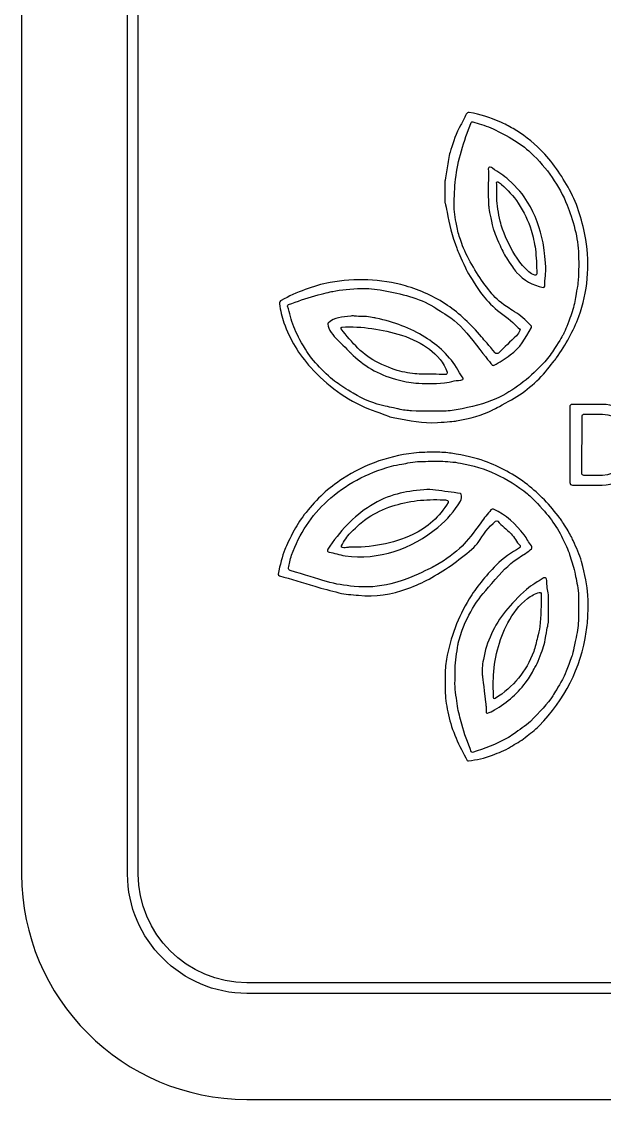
# Model space of a CAD drawing. Header units: millimetres. Extents: x 50 to 110, y -77.3 to -43.8.
# Drawn here: x 49.96 to 60.95, y -77.28 to -56.95 of the extents above; entities that cross this region are included whole.
import ezdxf

# ---------------------------------------------------------------- set-up
doc = ezdxf.new("R2010")
doc.units = ezdxf.units.MM
doc.header["$MEASUREMENT"] = 0
doc.layers.add('Camada 1', color=7, linetype='Continuous')

msp = doc.modelspace()

# ---------------------------------------------------------------- linework, layer by layer
at = {"layer": 'Camada 1', "color": 31}
msp.add_open_spline([(54.2074, -52.2821), (54.2074, -52.2821), (105.7074, -52.2821), (105.7074, -52.2821), (108.0449, -52.2821), (109.9573, -54.1945), (109.9573, -56.532), (109.9573, -56.532), (109.9573, -73.0321), (109.9573, -73.0321), (109.9573, -75.3695), (108.0449, -77.2819), (105.7074, -77.2819), (105.7074, -77.2819), (54.2074, -77.2819), (54.2074, -77.2819), (51.8699, -77.2819), (49.9575, -75.3695), (49.9575, -73.0321), (49.9575, -73.0321), (49.9575, -56.532), (49.9575, -56.532), (49.9575, -54.1945), (51.8699, -52.2821), (54.2074, -52.2821)], degree=3, knots=[0, 0, 0, 0, 0.125, 0.125, 0.125, 0.25, 0.25, 0.25, 0.375, 0.375, 0.375, 0.5, 0.5, 0.5, 0.625, 0.625, 0.625, 0.75, 0.75, 0.75, 0.875, 0.875, 0.875, 1, 1, 1, 1], dxfattribs=at)
at = {"layer": 'Camada 1', "color": 250}
for points, knots in [([(54.2074, -54.2821), (52.9738, -54.2821), (51.9575, -55.2984), (51.9575, -56.532), (51.9575, -56.532), (51.9575, -73.0321), (51.9575, -73.0321), (51.9575, -74.2656), (52.9738, -75.2819), (54.2074, -75.2819), (54.2074, -75.2819), (105.7074, -75.2819), (105.7074, -75.2819), (106.941, -75.2819), (107.9573, -74.2656), (107.9573, -73.0321), (107.9573, -73.0321), (107.9573, -56.532), (107.9573, -56.532), (107.9573, -55.2984), (106.941, -54.2821), (105.7074, -54.2821), (105.7074, -54.2821), (54.2074, -54.2821), (54.2074, -54.2821)], [0, 0, 0, 0, 0.125, 0.125, 0.125, 0.25, 0.25, 0.25, 0.375, 0.375, 0.375, 0.5, 0.5, 0.5, 0.625, 0.625, 0.625, 0.75, 0.75, 0.75, 0.875, 0.875, 0.875, 1, 1, 1, 1]), ([(54.2074, -54.4821), (53.0842, -54.4821), (52.1575, -55.4088), (52.1575, -56.532), (52.1575, -56.532), (52.1575, -73.0321), (52.1575, -73.0321), (52.1575, -74.1552), (53.0842, -75.0819), (54.2074, -75.0819), (54.2074, -75.0819), (105.7074, -75.0819), (105.7074, -75.0819), (106.8306, -75.0819), (107.7573, -74.1552), (107.7573, -73.0321), (107.7573, -73.0321), (107.7573, -56.532), (107.7573, -56.532), (107.7573, -55.4088), (106.8306, -54.4821), (105.7074, -54.4821), (105.7074, -54.4821), (54.2074, -54.4821), (54.2074, -54.4821)], [0, 0, 0, 0, 0.125, 0.125, 0.125, 0.25, 0.25, 0.25, 0.375, 0.375, 0.375, 0.5, 0.5, 0.5, 0.625, 0.625, 0.625, 0.75, 0.75, 0.75, 0.875, 0.875, 0.875, 1, 1, 1, 1]), ([(59.3603, -62.777), (59.3648, -62.7663), (59.3616, -62.7539), (59.3529, -62.7465), (59.317, -62.7163), (59.2749, -62.6761), (59.2266, -62.6266), (59.1217, -62.5189), (58.9553, -62.4241), (58.8477, -62.3187), (58.7327, -62.2064), (58.6477, -62.1079), (58.5923, -62.0236), (58.4517, -61.8086), (58.3649, -61.6651), (58.3317, -61.5931), (58.2443, -61.4029), (58.19, -61.2798), (58.1687, -61.2238), (58.0808, -60.9908), (58.0194, -60.7639), (57.9846, -60.5426), (57.9732, -60.471), (57.9611, -60.415), (57.9481, -60.3739), (57.9458, -60.3672), (57.9447, -60.3603), (57.9445, -60.3533), (57.9393, -60.1181), (57.9405, -59.9791), (57.9474, -59.9362), (57.9645, -59.8324), (57.981, -59.7302), (57.9972, -59.6295), (58.0158, -59.5136), (58.0358, -59.4243), (58.0571, -59.3618), (58.1008, -59.2319), (58.153, -59.046), (58.2452, -58.8958), (58.2799, -58.8391), (58.3142, -58.7716), (58.3483, -58.6933), (58.3573, -58.6729), (58.3786, -58.661), (58.4008, -58.6644), (58.6208, -58.6978), (58.7786, -58.757), (58.9968, -58.8469), (59.0688, -58.8767), (59.1475, -58.9169), (59.2334, -58.9676), (59.4143, -59.0745), (59.5868, -59.2082), (59.7505, -59.368), (59.965, -59.5777), (60.1482, -59.8548), (60.2953, -60.123), (60.4527, -60.4096), (60.5449, -60.7267), (60.6003, -61.0567), (60.6823, -61.5453), (60.6384, -62.053), (60.4693, -62.5095), (60.3693, -62.7797), (60.2292, -63.0409), (60.0489, -63.2937), (60.0464, -63.297), (59.9895, -63.3683), (59.8783, -63.5073), (59.6791, -63.756), (59.4264, -63.9612), (59.1482, -64.1114), (58.9587, -64.2139), (58.8582, -64.2677), (58.847, -64.2731), (58.6445, -64.3691), (58.4174, -64.4381), (58.1654, -64.4805), (58.1118, -64.4895), (57.9916, -64.4998), (57.8043, -64.5112), (57.5229, -64.5285), (57.2837, -64.4736), (57.0014, -64.4249), (56.955, -64.417), (56.9148, -64.4067), (56.8812, -64.3942), (56.8303, -64.3751), (56.704, -64.3274), (56.5027, -64.2507), (56.0881, -64.0926), (55.7154, -63.802), (55.4138, -63.4733), (55.1885, -63.2273), (55.0192, -62.9456), (54.9062, -62.6281), (54.864, -62.5095), (54.8443, -62.3974), (54.8236, -62.2721), (54.8194, -62.2458), (54.8322, -62.2196), (54.8557, -62.207), (55.1452, -62.0523), (55.4638, -61.9285), (55.7766, -61.8709), (56.2545, -61.7828), (56.7285, -61.8036), (57.1991, -61.9335), (57.4828, -62.0117), (57.7474, -62.1346), (57.9929, -62.3017), (58.2181, -62.4548), (58.4329, -62.653), (58.6374, -62.8963), (58.6874, -62.9557), (58.7721, -63.056), (58.8916, -63.197), (58.908, -63.2163), (58.9376, -63.2176), (58.9555, -63.1999), (59.0663, -63.091), (59.1784, -62.9822), (59.2921, -62.8737), (59.3226, -62.8443), (59.3453, -62.8122), (59.3603, -62.777)], [0, 0, 0, 0, 0.0238095, 0.0238095, 0.0238095, 0.047619, 0.047619, 0.047619, 0.0714286, 0.0714286, 0.0714286, 0.0952381, 0.0952381, 0.0952381, 0.1190476, 0.1190476, 0.1190476, 0.1428571, 0.1428571, 0.1428571, 0.1666667, 0.1666667, 0.1666667, 0.1904762, 0.1904762, 0.1904762, 0.2142857, 0.2142857, 0.2142857, 0.2380952, 0.2380952, 0.2380952, 0.2619048, 0.2619048, 0.2619048, 0.2857143, 0.2857143, 0.2857143, 0.3095238, 0.3095238, 0.3095238, 0.3333333, 0.3333333, 0.3333333, 0.3571429, 0.3571429, 0.3571429, 0.3809524, 0.3809524, 0.3809524, 0.4047619, 0.4047619, 0.4047619, 0.4285714, 0.4285714, 0.4285714, 0.452381, 0.452381, 0.452381, 0.4761905, 0.4761905, 0.4761905, 0.5, 0.5, 0.5, 0.5238095, 0.5238095, 0.5238095, 0.547619, 0.547619, 0.547619, 0.5714286, 0.5714286, 0.5714286, 0.5952381, 0.5952381, 0.5952381, 0.6190476, 0.6190476, 0.6190476, 0.6428571, 0.6428571, 0.6428571, 0.6666667, 0.6666667, 0.6666667, 0.6904762, 0.6904762, 0.6904762, 0.7142857, 0.7142857, 0.7142857, 0.7380952, 0.7380952, 0.7380952, 0.7619048, 0.7619048, 0.7619048, 0.7857143, 0.7857143, 0.7857143, 0.8095238, 0.8095238, 0.8095238, 0.8333333, 0.8333333, 0.8333333, 0.8571429, 0.8571429, 0.8571429, 0.8809524, 0.8809524, 0.8809524, 0.9047619, 0.9047619, 0.9047619, 0.9285714, 0.9285714, 0.9285714, 0.952381, 0.952381, 0.952381, 0.9761905, 0.9761905, 0.9761905, 1, 1, 1, 1]), ([(58.4703, -58.8384), (58.4569, -58.8333), (58.4418, -58.8398), (58.4367, -58.8532), (58.303, -59.2032), (58.1837, -59.5667), (58.1456, -59.9192), (58.1279, -60.0818), (58.1192, -60.2504), (58.1192, -60.4253), (58.1189, -60.5914), (58.1456, -60.6764), (58.1802, -60.8655), (58.1976, -60.9608), (58.2297, -61.0256), (58.2625, -61.1312), (58.2806, -61.1892), (58.3069, -61.2536), (58.3414, -61.3242), (58.4795, -61.607), (58.6553, -61.8734), (58.8311, -62.0821), (58.9096, -62.1752), (59.017, -62.2667), (59.1535, -62.357), (59.2349, -62.4109), (59.3601, -62.4786), (59.45, -62.5694), (59.5049, -62.6248), (59.5437, -62.6613), (59.5664, -62.6786), (59.5782, -62.6876), (59.5818, -62.7042), (59.5747, -62.7174), (59.4572, -62.9309), (59.3679, -63.0997), (59.1769, -63.236), (59.071, -63.3116), (58.9704, -63.3757), (58.8748, -63.4284), (58.8585, -63.4374), (58.8381, -63.4333), (58.8266, -63.4188), (58.7874, -63.3688), (58.6692, -63.2174), (58.4719, -62.9645), (58.3169, -62.7658), (58.1645, -62.6037), (57.9889, -62.4909), (57.8613, -62.4088), (57.7765, -62.3553), (57.7351, -62.3299), (57.4487, -62.1559), (57.1222, -62.0842), (56.7845, -62.0216), (56.6244, -61.9918), (56.487, -61.9788), (56.372, -61.9821), (56.1693, -61.9882), (55.9881, -62.0068), (55.8282, -62.038), (55.7762, -62.0481), (55.6625, -62.0756), (55.4874, -62.1203), (55.3181, -62.1635), (55.1656, -62.2319), (54.9947, -62.2866), (54.981, -62.2909), (54.9734, -62.3057), (54.9777, -62.3194), (55.0174, -62.4501), (55.0405, -62.5712), (55.0936, -62.7082), (55.1378, -62.8216), (55.2102, -62.9613), (55.3113, -63.1275), (55.3791, -63.2389), (55.4685, -63.3531), (55.5797, -63.4697), (55.6946, -63.5901), (55.8008, -63.6858), (55.8984, -63.7569), (55.9751, -63.8127), (56.0811, -63.8805), (56.2163, -63.9601), (56.4042, -64.0708), (56.6143, -64.1603), (56.8155, -64.2027), (56.9406, -64.2289), (57.0236, -64.2466), (57.0642, -64.2556), (57.159, -64.2765), (57.2417, -64.2886), (57.3126, -64.2915), (57.5602, -64.3016), (57.7786, -64.3027), (57.968, -64.2944), (58.0671, -64.2901), (58.1685, -64.2762), (58.2719, -64.2529), (58.5358, -64.1937), (58.7869, -64.1289), (58.9766, -64.032), (59.2894, -63.8722), (59.5726, -63.65), (59.8265, -63.3659), (59.8982, -63.2858), (59.961, -63.2022), (60.0148, -63.1152), (60.1177, -62.9495), (60.1722, -62.86), (60.1787, -62.847), (60.2003, -62.803), (60.242, -62.7012), (60.3036, -62.5418), (60.346, -62.4322), (60.3763, -62.327), (60.3942, -62.2261), (60.4326, -62.0111), (60.4523, -61.8962), (60.4534, -61.8821), (60.4673, -61.7231), (60.4713, -61.5433), (60.4653, -61.3426), (60.4606, -61.1836), (60.4379, -61.026), (60.3976, -60.8695), (60.3516, -60.6903), (60.3029, -60.5381), (60.2516, -60.4125), (60.0998, -60.0407), (59.8715, -59.7111), (59.5668, -59.4237), (59.4634, -59.3261), (59.3437, -59.2378), (59.2076, -59.1586), (59.063, -59.0743), (58.9304, -59.005), (58.81, -58.9507), (58.6977, -58.9001), (58.5719, -58.8783), (58.4703, -58.8384)], [0, 0, 0, 0, 0.0212766, 0.0212766, 0.0212766, 0.0425532, 0.0425532, 0.0425532, 0.0638298, 0.0638298, 0.0638298, 0.0851064, 0.0851064, 0.0851064, 0.106383, 0.106383, 0.106383, 0.1276596, 0.1276596, 0.1276596, 0.1489362, 0.1489362, 0.1489362, 0.1702128, 0.1702128, 0.1702128, 0.1914894, 0.1914894, 0.1914894, 0.212766, 0.212766, 0.212766, 0.2340426, 0.2340426, 0.2340426, 0.2553191, 0.2553191, 0.2553191, 0.2765957, 0.2765957, 0.2765957, 0.2978723, 0.2978723, 0.2978723, 0.3191489, 0.3191489, 0.3191489, 0.3404255, 0.3404255, 0.3404255, 0.3617021, 0.3617021, 0.3617021, 0.3829787, 0.3829787, 0.3829787, 0.4042553, 0.4042553, 0.4042553, 0.4255319, 0.4255319, 0.4255319, 0.4468085, 0.4468085, 0.4468085, 0.4680851, 0.4680851, 0.4680851, 0.4893617, 0.4893617, 0.4893617, 0.5106383, 0.5106383, 0.5106383, 0.5319149, 0.5319149, 0.5319149, 0.5531915, 0.5531915, 0.5531915, 0.5744681, 0.5744681, 0.5744681, 0.5957447, 0.5957447, 0.5957447, 0.6170213, 0.6170213, 0.6170213, 0.6382979, 0.6382979, 0.6382979, 0.6595745, 0.6595745, 0.6595745, 0.6808511, 0.6808511, 0.6808511, 0.7021277, 0.7021277, 0.7021277, 0.7234043, 0.7234043, 0.7234043, 0.7446809, 0.7446809, 0.7446809, 0.7659574, 0.7659574, 0.7659574, 0.787234, 0.787234, 0.787234, 0.8085106, 0.8085106, 0.8085106, 0.8297872, 0.8297872, 0.8297872, 0.8510638, 0.8510638, 0.8510638, 0.8723404, 0.8723404, 0.8723404, 0.893617, 0.893617, 0.893617, 0.9148936, 0.9148936, 0.9148936, 0.9361702, 0.9361702, 0.9361702, 0.9574468, 0.9574468, 0.9574468, 0.9787234, 0.9787234, 0.9787234, 1, 1, 1, 1]), ([(58.7961, -59.6943), (58.8165, -59.699), (58.8324, -59.7053), (58.8434, -59.7136), (58.9461, -59.7912), (59.0529, -59.8499), (59.1461, -59.9349), (59.306, -60.0804), (59.4255, -60.2194), (59.5051, -60.3522), (59.6475, -60.5901), (59.7442, -60.8464), (59.7951, -61.1206), (59.8159, -61.233), (59.8325, -61.3841), (59.8453, -61.5738), (59.8493, -61.6343), (59.8478, -61.6891), (59.8408, -61.7382), (59.8287, -61.8229), (59.8303, -61.8559), (59.8292, -61.9391), (59.8289, -61.9566), (59.8126, -61.9693), (59.7953, -61.9655), (59.5984, -61.9207), (59.4323, -61.8263), (59.2968, -61.6821), (59.2778, -61.6619), (59.2208, -61.5799), (59.1257, -61.4361), (59.0751, -61.3594), (59.0282, -61.2715), (58.9849, -61.1722), (58.9053, -60.9897), (58.8623, -60.8841), (58.8553, -60.8554), (58.8067, -60.6513), (58.7784, -60.5112), (58.7708, -60.4349), (58.767, -60.3946), (58.7636, -60.3047), (58.7609, -60.165), (58.7578, -60.01), (58.7728, -59.8652), (58.7627, -59.7232), (58.7614, -59.7048), (58.7782, -59.6903), (58.7961, -59.6943)], [0, 0, 0, 0, 0.0625, 0.0625, 0.0625, 0.125, 0.125, 0.125, 0.1875, 0.1875, 0.1875, 0.25, 0.25, 0.25, 0.3125, 0.3125, 0.3125, 0.375, 0.375, 0.375, 0.4375, 0.4375, 0.4375, 0.5, 0.5, 0.5, 0.5625, 0.5625, 0.5625, 0.625, 0.625, 0.625, 0.6875, 0.6875, 0.6875, 0.75, 0.75, 0.75, 0.8125, 0.8125, 0.8125, 0.875, 0.875, 0.875, 0.9375, 0.9375, 0.9375, 1, 1, 1, 1]), ([(58.9446, -59.9708), (58.9331, -59.9645), (58.9192, -59.9732), (58.9199, -59.9862), (58.9242, -60.0798), (58.9255, -60.1753), (58.9235, -60.2728), (58.921, -60.4042), (58.9573, -60.5659), (58.9876, -60.7139), (58.9979, -60.7648), (59.0125, -60.8152), (59.0311, -60.8655), (59.104, -61.0617), (59.1955, -61.2442), (59.3051, -61.413), (59.3715, -61.5151), (59.4437, -61.5877), (59.528, -61.6666), (59.5569, -61.6938), (59.5944, -61.7157), (59.6406, -61.733), (59.6578, -61.7393), (59.6762, -61.7267), (59.6762, -61.7083), (59.6771, -61.5462), (59.6686, -61.3902), (59.6507, -61.2404), (59.6372, -61.1276), (59.6027, -60.9919), (59.5708, -60.885), (59.5175, -60.7069), (59.4363, -60.5358), (59.3275, -60.3715), (59.2394, -60.2383), (59.1199, -60.1181), (59.0121, -60.0221), (58.9838, -59.997), (58.9614, -59.98), (58.9446, -59.9708)], [0, 0, 0, 0, 0.0769231, 0.0769231, 0.0769231, 0.1538462, 0.1538462, 0.1538462, 0.2307692, 0.2307692, 0.2307692, 0.3076923, 0.3076923, 0.3076923, 0.3846154, 0.3846154, 0.3846154, 0.4615385, 0.4615385, 0.4615385, 0.5384615, 0.5384615, 0.5384615, 0.6153846, 0.6153846, 0.6153846, 0.6923077, 0.6923077, 0.6923077, 0.7692308, 0.7692308, 0.7692308, 0.8461538, 0.8461538, 0.8461538, 0.9230769, 0.9230769, 0.9230769, 1, 1, 1, 1]), ([(58.2835, -63.6968), (58.2416, -63.7188), (58.1633, -63.7172), (58.1194, -63.7273), (58.0627, -63.7403), (57.9891, -63.7614), (57.9378, -63.7648), (57.7259, -63.778), (57.5445, -63.7787), (57.394, -63.7672), (57.2823, -63.7587), (57.1541, -63.7343), (57.0094, -63.6941), (56.6872, -63.6047), (56.4072, -63.4403), (56.1688, -63.201), (56.1574, -63.1896), (56.0715, -63.1037), (55.9116, -62.9439), (55.8499, -62.8824), (55.7329, -62.751), (55.7349, -62.6557), (55.7351, -62.6476), (55.7385, -62.6398), (55.7441, -62.634), (55.8549, -62.5201), (56.0062, -62.5252), (56.1693, -62.5035), (56.1926, -62.5003), (56.2163, -62.5001), (56.2397, -62.503), (56.3302, -62.514), (56.4424, -62.5048), (56.5412, -62.523), (56.5859, -62.5313), (56.6202, -62.5378), (56.6442, -62.5427), (56.9888, -62.6136), (57.2969, -62.7326), (57.5682, -62.9001), (57.8162, -63.0533), (58.0479, -63.2661), (58.1873, -63.5188), (58.2293, -63.5946), (58.2627, -63.6464), (58.2876, -63.6739), (58.2941, -63.6811), (58.292, -63.6923), (58.2835, -63.6968)], [0, 0, 0, 0, 0.0625, 0.0625, 0.0625, 0.125, 0.125, 0.125, 0.1875, 0.1875, 0.1875, 0.25, 0.25, 0.25, 0.3125, 0.3125, 0.3125, 0.375, 0.375, 0.375, 0.4375, 0.4375, 0.4375, 0.5, 0.5, 0.5, 0.5625, 0.5625, 0.5625, 0.625, 0.625, 0.625, 0.6875, 0.6875, 0.6875, 0.75, 0.75, 0.75, 0.8125, 0.8125, 0.8125, 0.875, 0.875, 0.875, 0.9375, 0.9375, 0.9375, 1, 1, 1, 1]), ([(57.9871, -63.5625), (57.9333, -63.3842), (57.7965, -63.2383), (57.6507, -63.1273), (57.5095, -63.0196), (57.3353, -62.9324), (57.1283, -62.8656), (56.7572, -62.7461), (56.3814, -62.6943), (56.0006, -62.7107), (55.9843, -62.7113), (55.9753, -62.7302), (55.9854, -62.7434), (56.1847, -63.0031), (56.4011, -63.2457), (56.6933, -63.3872), (56.8653, -63.4703), (57.0142, -63.5257), (57.1399, -63.5533), (57.2729, -63.5827), (57.3929, -63.5975), (57.5001, -63.5982), (57.6469, -63.5991), (57.7978, -63.6017), (57.9532, -63.6065), (57.9766, -63.6071), (57.9938, -63.5847), (57.9871, -63.5625)], [0, 0, 0, 0, 0.1111111, 0.1111111, 0.1111111, 0.2222222, 0.2222222, 0.2222222, 0.3333333, 0.3333333, 0.3333333, 0.4444444, 0.4444444, 0.4444444, 0.5555556, 0.5555556, 0.5555556, 0.6666667, 0.6666667, 0.6666667, 0.7777778, 0.7777778, 0.7777778, 0.8888889, 0.8888889, 0.8888889, 1, 1, 1, 1]), ([(60.2991, -64.2179), (60.2991, -64.1917), (60.3204, -64.1704), (60.3467, -64.1704), (60.3467, -64.1704), (60.9095, -64.1693), (60.9095, -64.1693), (61.3147, -64.1686), (61.6439, -64.4969), (61.6445, -64.9023), (61.6445, -64.9023), (61.6445, -64.9556), (61.6445, -64.9556), (61.6452, -65.3611), (61.3174, -65.6902), (60.9122, -65.6909), (60.9122, -65.6909), (60.3494, -65.692), (60.3494, -65.692), (60.3231, -65.692), (60.3018, -65.6707), (60.3018, -65.6445), (60.3018, -65.6445), (60.2991, -64.2179), (60.2991, -64.2179)], [0, 0, 0, 0, 0.125, 0.125, 0.125, 0.25, 0.25, 0.25, 0.375, 0.375, 0.375, 0.5, 0.5, 0.5, 0.625, 0.625, 0.625, 0.75, 0.75, 0.75, 0.875, 0.875, 0.875, 1, 1, 1, 1]), ([(60.5305, -64.3922), (60.5305, -64.3922), (60.527, -65.468), (60.527, -65.468), (60.5267, -65.4907), (60.5449, -65.5088), (60.5675, -65.5091), (60.5675, -65.5091), (60.9149, -65.5102), (60.9149, -65.5102), (61.1862, -65.5111), (61.4071, -65.2788), (61.408, -64.9913), (61.408, -64.9913), (61.4084, -64.8751), (61.4084, -64.8751), (61.4093, -64.5875), (61.1902, -64.3536), (60.9189, -64.3527), (60.9189, -64.3527), (60.5716, -64.3516), (60.5716, -64.3516), (60.5492, -64.3513), (60.5308, -64.3697), (60.5305, -64.3922)], [0, 0, 0, 0, 0.125, 0.125, 0.125, 0.25, 0.25, 0.25, 0.375, 0.375, 0.375, 0.5, 0.5, 0.5, 0.625, 0.625, 0.625, 0.75, 0.75, 0.75, 0.875, 0.875, 0.875, 1, 1, 1, 1]), ([(59.3625, -66.8643), (59.369, -66.8551), (59.3684, -66.8428), (59.361, -66.8345), (59.2977, -66.7627), (59.2549, -66.678), (59.1912, -66.6096), (59.1049, -66.5167), (59.0188, -66.4623), (58.9405, -66.3737), (58.9302, -66.362), (58.9127, -66.3609), (58.9008, -66.371), (58.7665, -66.4858), (58.6602, -66.6356), (58.5726, -66.7721), (58.5481, -66.81), (58.5075, -66.8535), (58.4504, -66.9031), (58.1985, -67.1213), (57.9299, -67.3085), (57.6445, -67.4643), (57.5299, -67.5269), (57.3967, -67.5866), (57.2453, -67.6431), (56.9375, -67.7581), (56.6283, -67.8007), (56.3172, -67.7711), (56.182, -67.7581), (56.067, -67.7563), (55.9457, -67.7227), (55.789, -67.6792), (55.6486, -67.652), (55.4889, -67.6), (55.2613, -67.5258), (55.0387, -67.461), (54.8209, -67.4056), (54.807, -67.4022), (54.7983, -67.3886), (54.8008, -67.3744), (54.8324, -67.1921), (54.8734, -67.0367), (54.9241, -66.9087), (54.96, -66.8181), (55.0189, -66.6966), (55.1008, -66.5441), (55.1627, -66.4291), (55.2371, -66.3165), (55.3239, -66.2064), (55.5228, -65.9548), (55.7517, -65.744), (56.0112, -65.5743), (56.4455, -65.2902), (56.9283, -65.1249), (57.4599, -65.0785), (57.5012, -65.0747), (57.6021, -65.0727), (57.7624, -65.0722), (57.8781, -65.0718), (57.9788, -65.0781), (58.0642, -65.0909), (58.3098, -65.1279), (58.5196, -65.1779), (58.6934, -65.2409), (58.9869, -65.3472), (59.2558, -65.4947), (59.5, -65.6835), (59.7226, -65.8555), (59.9276, -66.0672), (60.1148, -66.3181), (60.1357, -66.3461), (60.1801, -66.4145), (60.2476, -66.5232), (60.3007, -66.6089), (60.3393, -66.6804), (60.3633, -66.7381), (60.4234, -66.8811), (60.4859, -66.9997), (60.5216, -67.1338), (60.5873, -67.3807), (60.627, -67.5922), (60.6406, -67.7686), (60.6471, -67.8518), (60.648, -67.9677), (60.6436, -68.1162), (60.6397, -68.2379), (60.6294, -68.353), (60.6122, -68.4611), (60.5034, -69.1479), (60.2068, -69.7392), (59.7222, -70.2345), (59.6401, -70.3184), (59.5525, -70.3753), (59.4594, -70.4522), (59.3737, -70.5233), (59.2791, -70.5704), (59.1811, -70.6321), (59.0764, -70.698), (58.9547, -70.7381), (58.8414, -70.7874), (58.6979, -70.85), (58.5378, -70.8686), (58.3891, -70.8964), (58.3799, -70.8982), (58.3708, -70.894), (58.3663, -70.8859), (58.212, -70.615), (58.0739, -70.3199), (58.0091, -70.0262), (57.9761, -69.8771), (57.9564, -69.7405), (57.9499, -69.6165), (57.9492, -69.6024), (57.9479, -69.4957), (57.9463, -69.2959), (57.9456, -69.1961), (57.955, -69.0896), (57.9748, -68.9766), (58.0465, -68.5635), (58.1889, -68.1848), (58.4019, -67.8406), (58.534, -67.6274), (58.7031, -67.415), (58.9091, -67.2031), (59.0432, -67.0652), (59.2033, -66.9704), (59.3486, -66.8762), (59.3554, -66.8719), (59.3601, -66.8679), (59.3625, -66.8643)], [0, 0, 0, 0, 0.0232558, 0.0232558, 0.0232558, 0.0465116, 0.0465116, 0.0465116, 0.0697674, 0.0697674, 0.0697674, 0.0930233, 0.0930233, 0.0930233, 0.1162791, 0.1162791, 0.1162791, 0.1395349, 0.1395349, 0.1395349, 0.1627907, 0.1627907, 0.1627907, 0.1860465, 0.1860465, 0.1860465, 0.2093023, 0.2093023, 0.2093023, 0.2325581, 0.2325581, 0.2325581, 0.255814, 0.255814, 0.255814, 0.2790698, 0.2790698, 0.2790698, 0.3023256, 0.3023256, 0.3023256, 0.3255814, 0.3255814, 0.3255814, 0.3488372, 0.3488372, 0.3488372, 0.372093, 0.372093, 0.372093, 0.3953488, 0.3953488, 0.3953488, 0.4186047, 0.4186047, 0.4186047, 0.4418605, 0.4418605, 0.4418605, 0.4651163, 0.4651163, 0.4651163, 0.4883721, 0.4883721, 0.4883721, 0.5116279, 0.5116279, 0.5116279, 0.5348837, 0.5348837, 0.5348837, 0.5581395, 0.5581395, 0.5581395, 0.5813953, 0.5813953, 0.5813953, 0.6046512, 0.6046512, 0.6046512, 0.627907, 0.627907, 0.627907, 0.6511628, 0.6511628, 0.6511628, 0.6744186, 0.6744186, 0.6744186, 0.6976744, 0.6976744, 0.6976744, 0.7209302, 0.7209302, 0.7209302, 0.744186, 0.744186, 0.744186, 0.7674419, 0.7674419, 0.7674419, 0.7906977, 0.7906977, 0.7906977, 0.8139535, 0.8139535, 0.8139535, 0.8372093, 0.8372093, 0.8372093, 0.8604651, 0.8604651, 0.8604651, 0.8837209, 0.8837209, 0.8837209, 0.9069767, 0.9069767, 0.9069767, 0.9302326, 0.9302326, 0.9302326, 0.9534884, 0.9534884, 0.9534884, 0.9767442, 0.9767442, 0.9767442, 1, 1, 1, 1]), ([(58.4625, -70.7341), (58.6975, -70.6652), (58.9112, -70.5785), (59.1035, -70.474), (59.1553, -70.4459), (59.2002, -70.4177), (59.2383, -70.3892), (59.3547, -70.3024), (59.4565, -70.2435), (59.5558, -70.1495), (59.7381, -69.9766), (59.8792, -69.8152), (59.9789, -69.665), (60.0177, -69.6067), (60.0785, -69.5051), (60.1617, -69.3604), (60.1996, -69.2943), (60.2586, -69.1474), (60.3384, -68.9198), (60.3494, -68.8887), (60.3765, -68.7712), (60.4202, -68.5678), (60.4474, -68.442), (60.4615, -68.3225), (60.4631, -68.2097), (60.4657, -68.0065), (60.4731, -67.8316), (60.4568, -67.6792), (60.4438, -67.5572), (60.411, -67.4363), (60.3933, -67.3338), (60.3704, -67.2013), (60.3274, -67.1181), (60.2947, -66.9982), (60.2846, -66.9612), (60.2648, -66.9109), (60.2359, -66.8475), (60.1126, -66.5775), (59.9843, -66.3589), (59.7859, -66.1445), (59.6453, -65.9927), (59.5502, -65.8965), (59.5007, -65.8564), (59.1273, -65.5525), (58.7064, -65.3595), (58.2378, -65.2772), (58.1089, -65.2545), (57.9824, -65.2429), (57.8584, -65.2424), (57.7469, -65.2418), (57.6198, -65.2429), (57.4765, -65.2454), (57.3527, -65.2476), (57.2191, -65.2819), (57.1328, -65.2949), (57.0648, -65.3052), (56.9989, -65.3191), (56.9352, -65.3366), (56.4682, -65.4651), (56.0652, -65.6831), (55.7268, -65.99), (55.4241, -66.2647), (55.1994, -66.6062), (55.0526, -67.015), (55.025, -67.0915), (55.0084, -67.1856), (54.9952, -67.2533), (54.9911, -67.2742), (55.0035, -67.2948), (55.0239, -67.3011), (55.2972, -67.3854), (55.5257, -67.4554), (55.7091, -67.5108), (55.8881, -67.5648), (56.0457, -67.583), (56.2327, -67.6031), (56.4686, -67.6287), (56.6993, -67.6117), (56.9247, -67.552), (57.1106, -67.5027), (57.2574, -67.4534), (57.3653, -67.4038), (57.575, -67.3078), (57.7061, -67.2448), (57.7591, -67.2148), (57.9698, -67.0948), (58.1391, -66.9708), (58.2667, -66.8428), (58.3699, -66.7394), (58.4878, -66.5928), (58.6205, -66.4028), (58.6854, -66.3105), (58.7537, -66.2356), (58.8118, -66.1591), (58.823, -66.1443), (58.8428, -66.1391), (58.8596, -66.1465), (59.0959, -66.2501), (59.2825, -66.4309), (59.4401, -66.6298), (59.4935, -66.697), (59.5215, -66.7764), (59.5755, -66.8367), (59.5899, -66.8526), (59.5899, -66.8771), (59.5751, -66.8928), (59.5453, -66.9244), (59.5083, -66.9538), (59.4641, -66.9807), (59.265, -67.102), (59.0986, -67.2383), (58.9647, -67.3897), (58.7658, -67.6148), (58.6304, -67.7763), (58.5589, -67.8742), (58.4779, -67.985), (58.3896, -68.1483), (58.2934, -68.3642), (58.2575, -68.4449), (58.2335, -68.5626), (58.1961, -68.6736), (58.1923, -68.6853), (58.1896, -68.6972), (58.1885, -68.7093), (58.1741, -68.8568), (58.1346, -69.0104), (58.1353, -69.1611), (58.1355, -69.2445), (58.1351, -69.3371), (58.134, -69.4387), (58.1322, -69.5793), (58.1696, -69.7363), (58.1828, -69.8607), (58.1954, -69.9793), (58.2342, -70.0796), (58.2629, -70.202), (58.3044, -70.38), (58.3813, -70.5558), (58.4414, -70.7233), (58.4443, -70.7318), (58.4537, -70.7365), (58.4625, -70.7341)], [0, 0, 0, 0, 0.0212766, 0.0212766, 0.0212766, 0.0425532, 0.0425532, 0.0425532, 0.0638298, 0.0638298, 0.0638298, 0.0851064, 0.0851064, 0.0851064, 0.106383, 0.106383, 0.106383, 0.1276596, 0.1276596, 0.1276596, 0.1489362, 0.1489362, 0.1489362, 0.1702128, 0.1702128, 0.1702128, 0.1914894, 0.1914894, 0.1914894, 0.212766, 0.212766, 0.212766, 0.2340426, 0.2340426, 0.2340426, 0.2553191, 0.2553191, 0.2553191, 0.2765957, 0.2765957, 0.2765957, 0.2978723, 0.2978723, 0.2978723, 0.3191489, 0.3191489, 0.3191489, 0.3404255, 0.3404255, 0.3404255, 0.3617021, 0.3617021, 0.3617021, 0.3829787, 0.3829787, 0.3829787, 0.4042553, 0.4042553, 0.4042553, 0.4255319, 0.4255319, 0.4255319, 0.4468085, 0.4468085, 0.4468085, 0.4680851, 0.4680851, 0.4680851, 0.4893617, 0.4893617, 0.4893617, 0.5106383, 0.5106383, 0.5106383, 0.5319149, 0.5319149, 0.5319149, 0.5531915, 0.5531915, 0.5531915, 0.5744681, 0.5744681, 0.5744681, 0.5957447, 0.5957447, 0.5957447, 0.6170213, 0.6170213, 0.6170213, 0.6382979, 0.6382979, 0.6382979, 0.6595745, 0.6595745, 0.6595745, 0.6808511, 0.6808511, 0.6808511, 0.7021277, 0.7021277, 0.7021277, 0.7234043, 0.7234043, 0.7234043, 0.7446809, 0.7446809, 0.7446809, 0.7659574, 0.7659574, 0.7659574, 0.787234, 0.787234, 0.787234, 0.8085106, 0.8085106, 0.8085106, 0.8297872, 0.8297872, 0.8297872, 0.8510638, 0.8510638, 0.8510638, 0.8723404, 0.8723404, 0.8723404, 0.893617, 0.893617, 0.893617, 0.9148936, 0.9148936, 0.9148936, 0.9361702, 0.9361702, 0.9361702, 0.9574468, 0.9574468, 0.9574468, 0.9787234, 0.9787234, 0.9787234, 1, 1, 1, 1]), ([(55.7582, -66.9567), (55.7329, -66.9531), (55.7201, -66.9244), (55.7342, -66.9031), (55.956, -66.569), (56.2217, -66.2773), (56.5404, -66.0813), (56.7117, -65.9761), (56.8794, -65.9024), (57.0433, -65.8604), (57.1951, -65.8216), (57.3622, -65.7949), (57.544, -65.7804), (57.6254, -65.7739), (57.6999, -65.7754), (57.7678, -65.7851), (57.9263, -65.8073), (58.0828, -65.829), (58.2373, -65.8508), (58.2441, -65.8517), (58.2494, -65.8566), (58.251, -65.8633), (58.2636, -65.9129), (58.2584, -65.9564), (58.2355, -65.9941), (58.1187, -66.1858), (58.0012, -66.3338), (57.8115, -66.4896), (57.3205, -66.893), (56.6937, -67.1161), (56.0603, -67.0257), (55.9479, -67.0098), (55.8605, -66.9717), (55.7582, -66.9567)], [0, 0, 0, 0, 0.0909091, 0.0909091, 0.0909091, 0.1818182, 0.1818182, 0.1818182, 0.2727273, 0.2727273, 0.2727273, 0.3636364, 0.3636364, 0.3636364, 0.4545455, 0.4545455, 0.4545455, 0.5454545, 0.5454545, 0.5454545, 0.6363636, 0.6363636, 0.6363636, 0.7272727, 0.7272727, 0.7272727, 0.8181818, 0.8181818, 0.8181818, 0.9090909, 0.9090909, 0.9090909, 1, 1, 1, 1]), ([(57.9927, -65.9806), (57.9492, -65.966), (57.8936, -65.9696), (57.8561, -65.9683), (57.5198, -65.9544), (57.1962, -66.0019), (56.8857, -66.1109), (56.7238, -66.1676), (56.5747, -66.2506), (56.4518, -66.3344), (56.3841, -66.3804), (56.2899, -66.4645), (56.169, -66.5867), (56.0876, -66.669), (56.0506, -66.739), (55.995, -66.8401), (55.9878, -66.8533), (55.9961, -66.8695), (56.0109, -66.8715), (56.0428, -66.8757), (56.0771, -66.8744), (56.1139, -66.8674), (56.1192, -66.8663), (56.1246, -66.8659), (56.13, -66.8659), (56.5379, -66.8686), (56.9693, -66.8038), (57.3377, -66.6262), (57.6196, -66.4903), (57.8425, -66.2878), (58.0064, -66.0185), (58.0149, -66.0044), (58.0084, -65.986), (57.9927, -65.9806)], [0, 0, 0, 0, 0.0909091, 0.0909091, 0.0909091, 0.1818182, 0.1818182, 0.1818182, 0.2727273, 0.2727273, 0.2727273, 0.3636364, 0.3636364, 0.3636364, 0.4545455, 0.4545455, 0.4545455, 0.5454545, 0.5454545, 0.5454545, 0.6363636, 0.6363636, 0.6363636, 0.7272727, 0.7272727, 0.7272727, 0.8181818, 0.8181818, 0.8181818, 0.9090909, 0.9090909, 0.9090909, 1, 1, 1, 1]), ([(58.7228, -69.9802), (58.7223, -69.9789), (58.7217, -69.9468), (58.721, -69.8838), (58.7208, -69.867), (58.7176, -69.8349), (58.7118, -69.7872), (58.673, -69.4699), (58.6524, -69.2977), (58.6495, -69.2703), (58.6416, -69.1932), (58.6484, -69.0974), (58.6694, -68.9831), (58.732, -68.6447), (58.8717, -68.3397), (59.0885, -68.0678), (59.1944, -67.9352), (59.3262, -67.7991), (59.4841, -67.6594), (59.5767, -67.5776), (59.7101, -67.5096), (59.7957, -67.4466), (59.8009, -67.4428), (59.807, -67.4406), (59.8135, -67.4404), (59.8473, -67.4386), (59.8646, -67.4561), (59.8653, -67.4928), (59.8675, -67.5854), (59.8778, -67.6742), (59.8962, -67.7594), (59.8987, -67.7702), (59.8998, -67.781), (59.8998, -67.792), (59.8998, -67.792), (59.8982, -68.2678), (59.8982, -68.2678), (59.8982, -68.2772), (59.8969, -68.2866), (59.8942, -68.2958), (59.8895, -68.3126), (59.8704, -68.4153), (59.8375, -68.6043), (59.8135, -68.7411), (59.7787, -68.816), (59.7247, -68.9615), (59.6989, -69.0313), (59.6717, -69.0887), (59.6437, -69.1342), (59.6009, -69.2033), (59.5603, -69.2914), (59.4975, -69.3775), (59.3314, -69.6064), (59.1257, -69.7919), (58.8807, -69.934), (58.8351, -69.9603), (58.7919, -69.9802), (58.7506, -69.9939), (58.7392, -69.9977), (58.7268, -69.9917), (58.7228, -69.9802)], [0, 0, 0, 0, 0.05, 0.05, 0.05, 0.1, 0.1, 0.1, 0.15, 0.15, 0.15, 0.2, 0.2, 0.2, 0.25, 0.25, 0.25, 0.3, 0.3, 0.3, 0.35, 0.35, 0.35, 0.4, 0.4, 0.4, 0.45, 0.45, 0.45, 0.5, 0.5, 0.5, 0.55, 0.55, 0.55, 0.6, 0.6, 0.6, 0.65, 0.65, 0.65, 0.7, 0.7, 0.7, 0.75, 0.75, 0.75, 0.8, 0.8, 0.8, 0.85, 0.85, 0.85, 0.9, 0.9, 0.9, 0.95, 0.95, 0.95, 1, 1, 1, 1]), ([(58.8845, -69.7215), (58.8874, -69.7212), (58.8903, -69.7201), (58.8934, -69.7181), (59.2347, -69.5031), (59.4767, -69.2082), (59.6195, -68.8331), (59.6511, -68.7499), (59.6677, -68.6501), (59.6928, -68.5635), (59.7119, -68.498), (59.7251, -68.4297), (59.733, -68.3581), (59.7547, -68.1595), (59.7628, -67.9532), (59.7576, -67.7395), (59.7572, -67.7227), (59.741, -67.7108), (59.7249, -67.7157), (59.6448, -67.7397), (59.5704, -67.7792), (59.5016, -67.8341), (59.3475, -67.9572), (59.2237, -68.1101), (59.1302, -68.2929), (58.9654, -68.6147), (58.865, -68.9802), (58.858, -69.3436), (58.8555, -69.4779), (58.8571, -69.5977), (58.8632, -69.7031), (58.8638, -69.7141), (58.8735, -69.7224), (58.8845, -69.7215)], [0, 0, 0, 0, 0.0909091, 0.0909091, 0.0909091, 0.1818182, 0.1818182, 0.1818182, 0.2727273, 0.2727273, 0.2727273, 0.3636364, 0.3636364, 0.3636364, 0.4545455, 0.4545455, 0.4545455, 0.5454545, 0.5454545, 0.5454545, 0.6363636, 0.6363636, 0.6363636, 0.7272727, 0.7272727, 0.7272727, 0.8181818, 0.8181818, 0.8181818, 0.9090909, 0.9090909, 0.9090909, 1, 1, 1, 1])]:
    msp.add_open_spline(points, degree=3, knots=knots, dxfattribs=at)

doc.saveas('drawing.dxf')
